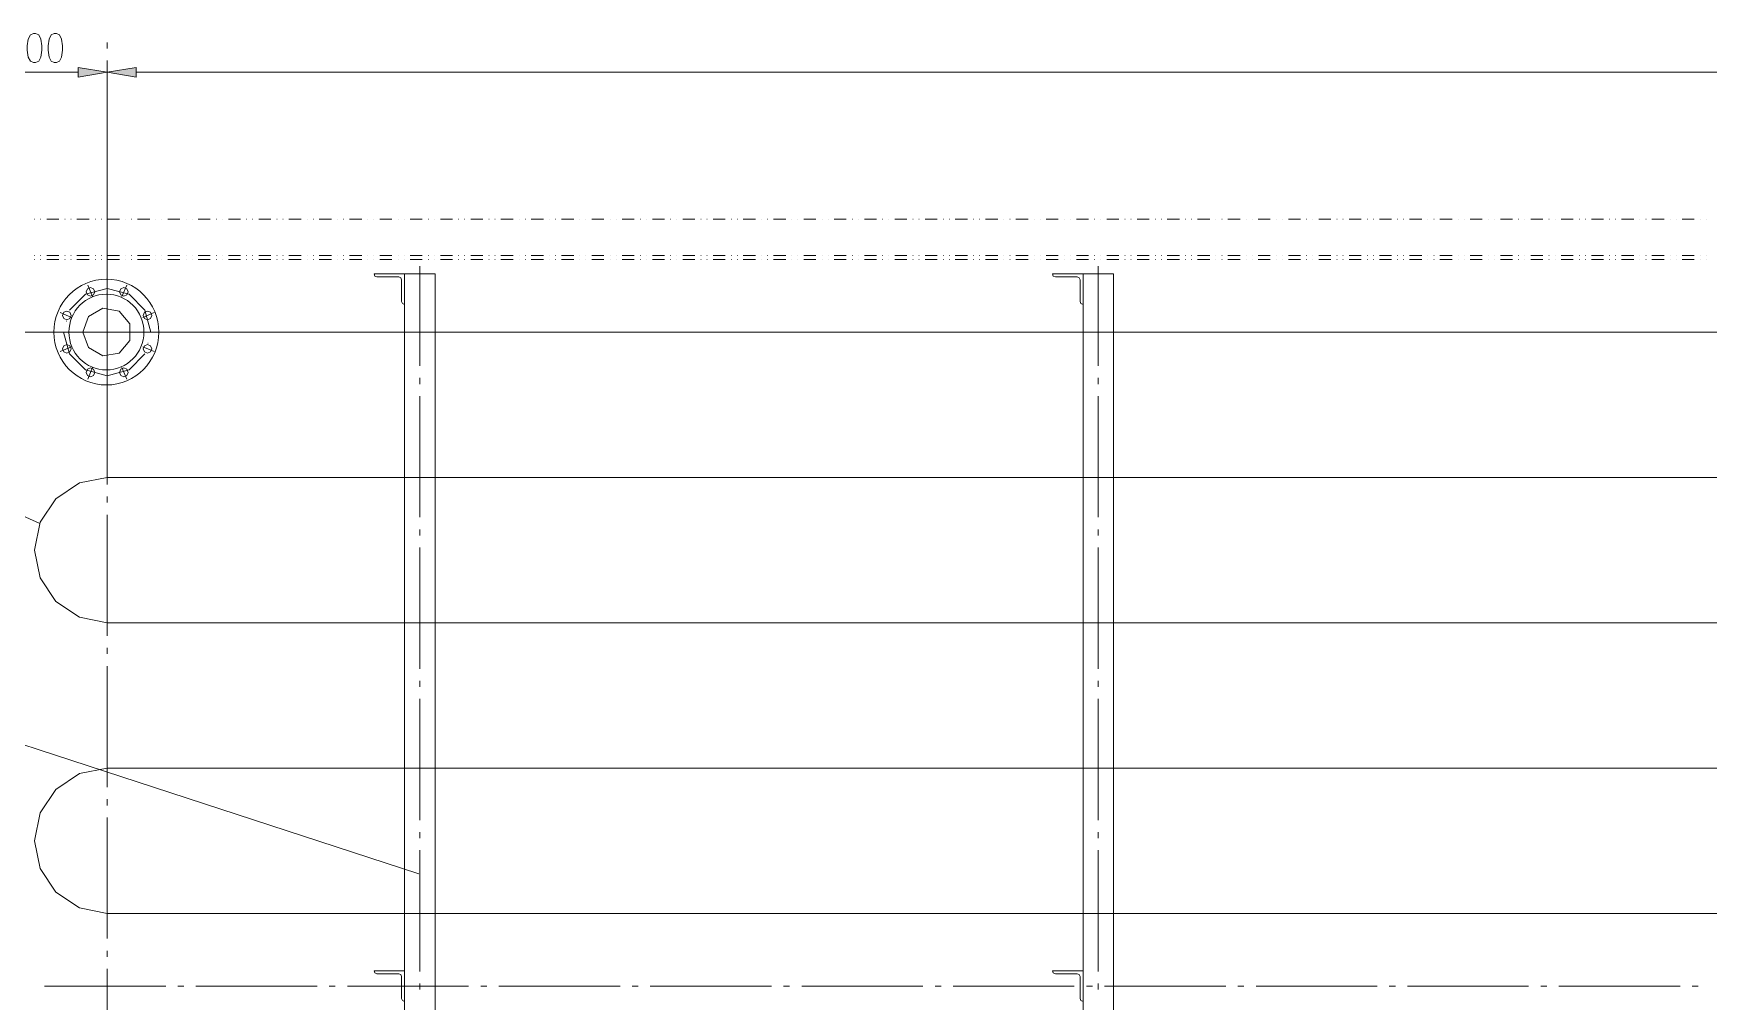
# Model space of a CAD drawing. Header units: millimetres. Extents: x 0 to 829, y 0 to 586.
# Drawn here: x 87.5 to 257.9, y 232.9 to 331.4 of the extents above; entities that cross this region are included whole.
import ezdxf

# ---------------------------------------------------------------- set-up
doc = ezdxf.new("R2010")
doc.units = ezdxf.units.MM

msp = doc.modelspace()

# ---------------------------------------------------------------- hatches: boundary and pattern name
h = msp.add_hatch(color=0)
h.dxf.hatch_style = 2
h.paths.add_polyline_path([(92.085583, 327.963389), (95.045389, 327.4695), (92.085583, 326.975611)])
h = msp.add_hatch(color=0)
h.dxf.hatch_style = 2
h.paths.add_polyline_path([(98.001667, 327.963389), (95.045389, 327.4695), (98.001667, 326.975611)])

# ---------------------------------------------------------------- linework, layer by layer
at = {"color": 0, "lineweight": 0}
for points in [[(87.545333, 331.413556), (87.227833, 331.272444), (87.016167, 330.849111), (86.910333, 330.147083), (86.910333, 329.72375), (87.016167, 329.018194), (87.227833, 328.594861), (87.545333, 328.45375), (87.757, 328.45375), (88.0745, 328.594861), (88.282639, 329.018194), (88.388472, 329.72375), (88.388472, 330.147083), (88.282639, 330.849111), (88.0745, 331.272444), (87.757, 331.413556)], [(89.658472, 331.413556), (89.340972, 331.272444), (89.129306, 330.849111), (89.023472, 330.147083), (89.023472, 329.72375), (89.129306, 329.018194), (89.340972, 328.594861), (89.658472, 328.45375), (89.870139, 328.45375), (90.184111, 328.594861), (90.395778, 329.018194), (90.501611, 329.72375), (90.501611, 330.147083), (90.395778, 330.849111), (90.184111, 331.272444), (89.870139, 331.413556)], [(92.085583, 327.963389), (95.045389, 327.4695), (92.085583, 326.975611)], [(98.001667, 327.963389), (95.045389, 327.4695), (98.001667, 326.975611)], [(92.896972, 305.128083), (93.0275, 305.442056), (93.341472, 305.572583), (93.655444, 305.442056), (93.785972, 305.128083), (93.655444, 304.814111), (93.341472, 304.683583), (93.0275, 304.814111)], [(96.294222, 305.128083), (96.421222, 305.442056), (96.735194, 305.572583), (97.049167, 305.442056), (97.179694, 305.128083), (97.049167, 304.814111), (96.735194, 304.683583), (96.421222, 304.814111)], [(92.572417, 301.028806), (93.150972, 302.612778), (94.611472, 303.455917), (96.269528, 303.163111), (97.356083, 301.871944), (97.356083, 300.185667), (96.269528, 298.8945), (94.611472, 298.601694), (93.150972, 299.444833)], [(90.494556, 302.725667), (90.625083, 303.039639), (90.939056, 303.170167), (91.253028, 303.039639), (91.383556, 302.725667), (91.253028, 302.411694), (90.939056, 302.281167), (90.625083, 302.411694)], [(98.693111, 302.725667), (98.823639, 303.039639), (99.137611, 303.170167), (99.451583, 303.039639), (99.582111, 302.725667), (99.451583, 302.411694), (99.137611, 302.281167), (98.823639, 302.411694)], [(90.494556, 299.331944), (90.625083, 299.645917), (90.939056, 299.772917), (91.253028, 299.645917), (91.383556, 299.331944), (91.253028, 299.017972), (90.939056, 298.887444), (90.625083, 299.017972)], [(98.693111, 299.331944), (98.823639, 299.645917), (99.137611, 299.772917), (99.451583, 299.645917), (99.582111, 299.331944), (99.451583, 299.017972), (99.137611, 298.887444), (98.823639, 299.017972)], [(92.896972, 296.929528), (93.0275, 297.2435), (93.341472, 297.374028), (93.655444, 297.2435), (93.785972, 296.929528), (93.655444, 296.615556), (93.341472, 296.485028), (93.0275, 296.615556)], [(96.294222, 296.929528), (96.421222, 297.2435), (96.735194, 297.374028), (97.049167, 297.2435), (97.179694, 296.929528), (97.049167, 296.615556), (96.735194, 296.485028), (96.421222, 296.615556)]]:
    msp.add_lwpolyline(points, close=True, dxfattribs=at)
for points in [[(95.045389, 330.506917), (95.045389, 329.893083)], [(83.213222, 327.4695), (92.085583, 327.4695)], [(95.045389, 328.658361), (95.045389, 316.335833)], [(95.045389, 311.142944), (95.045389, 328.45375)], [(95.045389, 308.423028), (95.045389, 328.45375)], [(98.001667, 327.4695), (506.169083, 327.4695)], [(95.045389, 315.101111), (95.045389, 314.487278)], [(87.651167, 312.51525), (87.668806, 312.51525)], [(88.265, 312.51525), (88.282639, 312.51525)], [(88.882361, 312.51525), (90.117083, 312.51525)], [(90.730917, 312.51525), (90.748556, 312.51525)], [(91.348278, 312.51525), (91.365917, 312.51525)], [(91.965639, 312.51525), (93.196833, 312.51525)], [(93.814194, 312.51525), (93.831833, 312.51525)], [(94.428028, 312.51525), (94.445667, 312.51525)], [(95.045389, 313.252556), (95.045389, 300.930028)], [(95.045389, 312.51525), (96.276583, 312.51525)], [(96.893944, 312.51525), (96.911583, 312.51525)], [(97.511306, 312.51525), (97.528944, 312.51525)], [(98.125139, 312.51525), (99.359861, 312.51525)], [(99.973694, 312.51525), (99.991333, 312.51525)], [(100.591056, 312.51525), (100.608694, 312.51525)], [(101.208417, 312.51525), (102.439611, 312.51525)], [(103.056972, 312.51525), (103.074611, 312.51525)], [(103.670806, 312.51525), (103.688444, 312.51525)], [(104.288167, 312.51525), (105.519361, 312.51525)], [(106.136722, 312.51525), (106.154361, 312.51525)], [(106.754083, 312.51525), (106.771722, 312.51525)], [(107.367917, 312.51525), (108.602639, 312.51525)], [(109.216472, 312.51525), (109.234111, 312.51525)], [(109.833833, 312.51525), (109.851472, 312.51525)], [(110.451194, 312.51525), (111.682389, 312.51525)], [(112.29975, 312.51525), (112.317389, 312.51525)], [(112.913583, 312.51525), (112.931222, 312.51525)], [(113.530944, 312.51525), (114.762139, 312.51525)], [(115.3795, 312.51525), (115.397139, 312.51525)], [(115.996861, 312.51525), (116.0145, 312.51525)], [(116.610694, 312.51525), (117.845417, 312.51525)], [(118.45925, 312.51525), (118.476889, 312.51525)], [(119.076611, 312.51525), (119.09425, 312.51525)], [(119.693972, 312.51525), (120.925167, 312.51525)], [(121.542528, 312.51525), (121.560167, 312.51525)], [(122.156361, 312.51525), (122.174, 312.51525)], [(122.773722, 312.51525), (124.004917, 312.51525)], [(124.622278, 312.51525), (124.639917, 312.51525)], [(125.239639, 312.51525), (125.257278, 312.51525)], [(125.853472, 312.51525), (127.088194, 312.51525)], [(127.702028, 312.51525), (127.719667, 312.51525)], [(128.319389, 312.51525), (128.337028, 312.51525)], [(128.93675, 312.51525), (130.167944, 312.51525)], [(130.785306, 312.51525), (130.802944, 312.51525)], [(131.399139, 312.51525), (131.416778, 312.51525)], [(132.0165, 312.51525), (133.247694, 312.51525)], [(133.865056, 312.51525), (133.882694, 312.51525)], [(134.482417, 312.51525), (134.500056, 312.51525)], [(135.09625, 312.51525), (136.330972, 312.51525)], [(136.944806, 312.51525), (136.962444, 312.51525)], [(137.562167, 312.51525), (137.579806, 312.51525)], [(138.179528, 312.51525), (139.410722, 312.51525)], [(140.028083, 312.51525), (140.045722, 312.51525)], [(140.641917, 312.51525), (140.659556, 312.51525)], [(141.259278, 312.51525), (142.490472, 312.51525)], [(143.107833, 312.51525), (143.125472, 312.51525)], [(143.725194, 312.51525), (143.742833, 312.51525)], [(144.339028, 312.51525), (145.57375, 312.51525)], [(146.187583, 312.51525), (146.205222, 312.51525)], [(146.804944, 312.51525), (146.822583, 312.51525)], [(147.422306, 312.51525), (148.6535, 312.51525)], [(149.270861, 312.51525), (149.2885, 312.51525)], [(149.884694, 312.51525), (149.902333, 312.51525)], [(150.502056, 312.51525), (151.73325, 312.51525)], [(152.350611, 312.51525), (152.36825, 312.51525)], [(152.967972, 312.51525), (152.985611, 312.51525)], [(153.581806, 312.51525), (154.816528, 312.51525)], [(155.430361, 312.51525), (155.448, 312.51525)], [(156.047722, 312.51525), (156.065361, 312.51525)], [(156.665083, 312.51525), (157.896278, 312.51525)], [(158.513639, 312.51525), (158.531278, 312.51525)], [(159.131, 312.51525), (159.148639, 312.51525)], [(159.744833, 312.51525), (160.979556, 312.51525)], [(161.593389, 312.51525), (161.611028, 312.51525)], [(162.21075, 312.51525), (162.228389, 312.51525)], [(162.828111, 312.51525), (164.059306, 312.51525)], [(164.676667, 312.51525), (164.694306, 312.51525)], [(165.2905, 312.51525), (165.308139, 312.51525)], [(165.907861, 312.51525), (167.139056, 312.51525)], [(167.756417, 312.51525), (167.774056, 312.51525)], [(168.373778, 312.51525), (168.391417, 312.51525)], [(168.987611, 312.51525), (170.222333, 312.51525)], [(170.836167, 312.51525), (170.853806, 312.51525)], [(171.453528, 312.51525), (171.471167, 312.51525)], [(172.070889, 312.51525), (173.302083, 312.51525)], [(173.919444, 312.51525), (173.937083, 312.51525)], [(174.533278, 312.51525), (174.550917, 312.51525)], [(175.150639, 312.51525), (176.381833, 312.51525)], [(176.999194, 312.51525), (177.016833, 312.51525)], [(177.616556, 312.51525), (177.634194, 312.51525)], [(178.230389, 312.51525), (179.465111, 312.51525)], [(180.078944, 312.51525), (180.096583, 312.51525)], [(180.696306, 312.51525), (180.713944, 312.51525)], [(181.313667, 312.51525), (182.544861, 312.51525)], [(183.162222, 312.51525), (183.179861, 312.51525)], [(183.776056, 312.51525), (183.793694, 312.51525)], [(184.393417, 312.51525), (185.624611, 312.51525)], [(186.241972, 312.51525), (186.259611, 312.51525)], [(186.859333, 312.51525), (186.876972, 312.51525)], [(187.473167, 312.51525), (188.707889, 312.51525)], [(189.321722, 312.51525), (189.339361, 312.51525)], [(189.939083, 312.51525), (189.956722, 312.51525)], [(190.556444, 312.51525), (191.787639, 312.51525)], [(192.405, 312.51525), (192.422639, 312.51525)], [(193.018833, 312.51525), (193.036472, 312.51525)], [(193.636194, 312.51525), (194.867389, 312.51525)], [(195.48475, 312.51525), (195.502389, 312.51525)], [(196.102111, 312.51525), (196.11975, 312.51525)], [(196.715944, 312.51525), (197.950667, 312.51525)], [(198.5645, 312.51525), (198.582139, 312.51525)], [(199.181861, 312.51525), (199.1995, 312.51525)], [(199.799222, 312.51525), (201.030417, 312.51525)], [(201.647778, 312.51525), (201.665417, 312.51525)], [(202.261611, 312.51525), (202.27925, 312.51525)], [(202.878972, 312.51525), (204.110167, 312.51525)], [(204.727528, 312.51525), (204.745167, 312.51525)], [(205.344889, 312.51525), (205.362528, 312.51525)], [(205.958722, 312.51525), (207.193444, 312.51525)], [(207.807278, 312.51525), (207.824917, 312.51525)], [(208.424639, 312.51525), (208.442278, 312.51525)], [(209.042, 312.51525), (210.273194, 312.51525)], [(210.890556, 312.51525), (210.908194, 312.51525)], [(211.504389, 312.51525), (211.522028, 312.51525)], [(212.12175, 312.51525), (213.352944, 312.51525)], [(213.970306, 312.51525), (213.987944, 312.51525)], [(214.587667, 312.51525), (214.605306, 312.51525)], [(215.2015, 312.51525), (216.436222, 312.51525)], [(217.050056, 312.51525), (217.067694, 312.51525)], [(217.667417, 312.51525), (217.685056, 312.51525)], [(218.284778, 312.51525), (219.515972, 312.51525)], [(220.133333, 312.51525), (220.150972, 312.51525)], [(220.747167, 312.51525), (220.764806, 312.51525)], [(221.364528, 312.51525), (222.595722, 312.51525)], [(223.213083, 312.51525), (223.230722, 312.51525)], [(223.830444, 312.51525), (223.848083, 312.51525)], [(224.447806, 312.51525), (225.679, 312.51525)], [(226.296361, 312.51525), (226.314, 312.51525)], [(226.910194, 312.51525), (226.927833, 312.51525)], [(227.527556, 312.51525), (228.75875, 312.51525)], [(229.376111, 312.51525), (229.39375, 312.51525)], [(229.993472, 312.51525), (230.011111, 312.51525)], [(230.607306, 312.51525), (231.842028, 312.51525)], [(232.455861, 312.51525), (232.4735, 312.51525)], [(233.073222, 312.51525), (233.090861, 312.51525)], [(233.690583, 312.51525), (234.921778, 312.51525)], [(235.539139, 312.51525), (235.556778, 312.51525)], [(236.152972, 312.51525), (236.170611, 312.51525)], [(236.770333, 312.51525), (238.001528, 312.51525)], [(238.618889, 312.51525), (238.636528, 312.51525)], [(239.23625, 312.51525), (239.253889, 312.51525)], [(239.850083, 312.51525), (241.084806, 312.51525)], [(241.698639, 312.51525), (241.716278, 312.51525)], [(242.316, 312.51525), (242.333639, 312.51525)], [(242.933361, 312.51525), (244.164556, 312.51525)], [(244.781917, 312.51525), (244.799556, 312.51525)], [(245.39575, 312.51525), (245.413389, 312.51525)], [(246.013111, 312.51525), (247.244306, 312.51525)], [(247.861667, 312.51525), (247.879306, 312.51525)], [(248.479028, 312.51525), (248.496667, 312.51525)], [(249.092861, 312.51525), (250.327583, 312.51525)], [(250.941417, 312.51525), (250.959056, 312.51525)], [(251.558778, 312.51525), (251.576417, 312.51525)], [(252.176139, 312.51525), (253.407333, 312.51525)], [(254.024694, 312.51525), (254.042333, 312.51525)], [(254.638528, 312.51525), (254.656167, 312.51525)], [(255.255889, 312.51525), (256.487083, 312.51525)], [(257.104444, 312.51525), (257.122083, 312.51525)], [(257.721806, 312.51525), (257.739444, 312.51525)], [(87.651167, 308.818139), (87.668806, 308.818139)], [(87.651167, 308.423028), (87.668806, 308.423028)], [(88.265, 308.818139), (88.282639, 308.818139)], [(88.265, 308.423028), (88.282639, 308.423028)], [(88.882361, 308.818139), (90.117083, 308.818139)], [(88.882361, 308.423028), (90.117083, 308.423028)], [(90.730917, 308.818139), (90.748556, 308.818139)], [(90.730917, 308.423028), (90.748556, 308.423028)], [(91.348278, 308.818139), (91.365917, 308.818139)], [(91.348278, 308.423028), (91.365917, 308.423028)], [(91.965639, 308.818139), (93.196833, 308.818139)], [(91.965639, 308.423028), (93.196833, 308.423028)], [(93.814194, 308.818139), (93.831833, 308.818139)], [(93.814194, 308.423028), (93.831833, 308.423028)], [(94.428028, 308.818139), (94.445667, 308.818139)], [(94.428028, 308.423028), (94.445667, 308.423028)], [(95.045389, 308.818139), (96.276583, 308.818139)], [(95.045389, 308.423028), (96.276583, 308.423028)], [(96.893944, 308.818139), (96.911583, 308.818139)], [(96.893944, 308.423028), (96.911583, 308.423028)], [(97.511306, 308.818139), (97.528944, 308.818139)], [(97.511306, 308.423028), (97.528944, 308.423028)], [(98.125139, 308.818139), (99.359861, 308.818139)], [(98.125139, 308.423028), (99.359861, 308.423028)], [(99.973694, 308.818139), (99.991333, 308.818139)], [(99.973694, 308.423028), (99.991333, 308.423028)], [(100.591056, 308.818139), (100.608694, 308.818139)], [(100.591056, 308.423028), (100.608694, 308.423028)], [(101.208417, 308.818139), (102.439611, 308.818139)], [(101.208417, 308.423028), (102.439611, 308.423028)], [(103.056972, 308.818139), (103.074611, 308.818139)], [(103.056972, 308.423028), (103.074611, 308.423028)], [(103.670806, 308.818139), (103.688444, 308.818139)], [(103.670806, 308.423028), (103.688444, 308.423028)], [(104.288167, 308.818139), (105.519361, 308.818139)], [(104.288167, 308.423028), (105.519361, 308.423028)], [(106.136722, 308.818139), (106.154361, 308.818139)], [(106.136722, 308.423028), (106.154361, 308.423028)], [(106.754083, 308.818139), (106.771722, 308.818139)], [(106.754083, 308.423028), (106.771722, 308.423028)], [(107.367917, 308.818139), (108.602639, 308.818139)], [(107.367917, 308.423028), (108.602639, 308.423028)], [(109.216472, 308.818139), (109.234111, 308.818139)], [(109.216472, 308.423028), (109.234111, 308.423028)], [(109.833833, 308.818139), (109.851472, 308.818139)], [(109.833833, 308.423028), (109.851472, 308.423028)], [(110.451194, 308.818139), (111.682389, 308.818139)], [(110.451194, 308.423028), (111.682389, 308.423028)], [(112.29975, 308.818139), (112.317389, 308.818139)], [(112.29975, 308.423028), (112.317389, 308.423028)], [(112.913583, 308.818139), (112.931222, 308.818139)], [(112.913583, 308.423028), (112.931222, 308.423028)], [(113.530944, 308.818139), (114.762139, 308.818139)], [(113.530944, 308.423028), (114.762139, 308.423028)], [(115.3795, 308.818139), (115.397139, 308.818139)], [(115.3795, 308.423028), (115.397139, 308.423028)], [(115.996861, 308.818139), (116.0145, 308.818139)], [(115.996861, 308.423028), (116.0145, 308.423028)], [(116.610694, 308.818139), (117.845417, 308.818139)], [(116.610694, 308.423028), (117.845417, 308.423028)], [(118.45925, 308.818139), (118.476889, 308.818139)], [(118.45925, 308.423028), (118.476889, 308.423028)], [(119.076611, 308.818139), (119.09425, 308.818139)], [(119.076611, 308.423028), (119.09425, 308.423028)], [(119.693972, 308.818139), (120.925167, 308.818139)], [(119.693972, 308.423028), (120.925167, 308.423028)], [(121.542528, 308.818139), (121.560167, 308.818139)], [(121.542528, 308.423028), (121.560167, 308.423028)], [(122.156361, 308.818139), (122.174, 308.818139)], [(122.156361, 308.423028), (122.174, 308.423028)], [(122.773722, 308.818139), (124.004917, 308.818139)], [(122.773722, 308.423028), (124.004917, 308.423028)], [(124.622278, 308.818139), (124.639917, 308.818139)], [(124.622278, 308.423028), (124.639917, 308.423028)], [(125.239639, 308.818139), (125.257278, 308.818139)], [(125.239639, 308.423028), (125.257278, 308.423028)], [(125.853472, 308.818139), (127.088194, 308.818139)], [(125.853472, 308.423028), (127.088194, 308.423028)], [(127.702028, 308.818139), (127.719667, 308.818139)], [(127.702028, 308.423028), (127.719667, 308.423028)], [(128.319389, 308.818139), (128.337028, 308.818139)], [(128.319389, 308.423028), (128.337028, 308.423028)], [(128.93675, 308.818139), (130.167944, 308.818139)], [(128.93675, 308.423028), (130.167944, 308.423028)], [(130.785306, 308.818139), (130.802944, 308.818139)], [(130.785306, 308.423028), (130.802944, 308.423028)], [(131.399139, 308.818139), (131.416778, 308.818139)], [(131.399139, 308.423028), (131.416778, 308.423028)], [(132.0165, 308.818139), (133.247694, 308.818139)], [(132.0165, 308.423028), (133.247694, 308.423028)], [(133.865056, 308.818139), (133.882694, 308.818139)], [(133.865056, 308.423028), (133.882694, 308.423028)], [(134.482417, 308.818139), (134.500056, 308.818139)], [(134.482417, 308.423028), (134.500056, 308.423028)], [(135.09625, 308.818139), (136.330972, 308.818139)], [(135.09625, 308.423028), (136.330972, 308.423028)], [(136.944806, 308.818139), (136.962444, 308.818139)], [(136.944806, 308.423028), (136.962444, 308.423028)], [(137.562167, 308.818139), (137.579806, 308.818139)], [(137.562167, 308.423028), (137.579806, 308.423028)], [(138.179528, 308.818139), (139.410722, 308.818139)], [(138.179528, 308.423028), (139.410722, 308.423028)], [(140.028083, 308.818139), (140.045722, 308.818139)], [(140.028083, 308.423028), (140.045722, 308.423028)], [(140.641917, 308.818139), (140.659556, 308.818139)], [(140.641917, 308.423028), (140.659556, 308.423028)], [(141.259278, 308.818139), (142.490472, 308.818139)], [(141.259278, 308.423028), (142.490472, 308.423028)], [(143.107833, 308.818139), (143.125472, 308.818139)], [(143.107833, 308.423028), (143.125472, 308.423028)], [(143.725194, 308.818139), (143.742833, 308.818139)], [(143.725194, 308.423028), (143.742833, 308.423028)], [(144.339028, 308.818139), (145.57375, 308.818139)], [(144.339028, 308.423028), (145.57375, 308.423028)], [(146.187583, 308.818139), (146.205222, 308.818139)], [(146.187583, 308.423028), (146.205222, 308.423028)], [(146.804944, 308.818139), (146.822583, 308.818139)], [(146.804944, 308.423028), (146.822583, 308.423028)], [(147.422306, 308.818139), (148.6535, 308.818139)], [(147.422306, 308.423028), (148.6535, 308.423028)], [(149.270861, 308.818139), (149.2885, 308.818139)], [(149.270861, 308.423028), (149.2885, 308.423028)], [(149.884694, 308.818139), (149.902333, 308.818139)], [(149.884694, 308.423028), (149.902333, 308.423028)], [(150.502056, 308.818139), (151.73325, 308.818139)], [(150.502056, 308.423028), (151.73325, 308.423028)], [(152.350611, 308.818139), (152.36825, 308.818139)], [(152.350611, 308.423028), (152.36825, 308.423028)], [(152.967972, 308.818139), (152.985611, 308.818139)], [(152.967972, 308.423028), (152.985611, 308.423028)], [(153.581806, 308.818139), (154.816528, 308.818139)], [(153.581806, 308.423028), (154.816528, 308.423028)], [(155.430361, 308.818139), (155.448, 308.818139)], [(155.430361, 308.423028), (155.448, 308.423028)], [(156.047722, 308.818139), (156.065361, 308.818139)], [(156.047722, 308.423028), (156.065361, 308.423028)], [(156.665083, 308.818139), (157.896278, 308.818139)], [(156.665083, 308.423028), (157.896278, 308.423028)], [(158.513639, 308.818139), (158.531278, 308.818139)], [(158.513639, 308.423028), (158.531278, 308.423028)], [(159.131, 308.818139), (159.148639, 308.818139)], [(159.131, 308.423028), (159.148639, 308.423028)], [(159.744833, 308.818139), (160.979556, 308.818139)], [(159.744833, 308.423028), (160.979556, 308.423028)], [(161.593389, 308.818139), (161.611028, 308.818139)], [(161.593389, 308.423028), (161.611028, 308.423028)], [(162.21075, 308.818139), (162.228389, 308.818139)], [(162.21075, 308.423028), (162.228389, 308.423028)], [(162.828111, 308.818139), (164.059306, 308.818139)], [(162.828111, 308.423028), (164.059306, 308.423028)], [(164.676667, 308.818139), (164.694306, 308.818139)], [(164.676667, 308.423028), (164.694306, 308.423028)], [(165.2905, 308.818139), (165.308139, 308.818139)], [(165.2905, 308.423028), (165.308139, 308.423028)], [(165.907861, 308.818139), (167.139056, 308.818139)], [(165.907861, 308.423028), (167.139056, 308.423028)], [(167.756417, 308.818139), (167.774056, 308.818139)], [(167.756417, 308.423028), (167.774056, 308.423028)], [(168.373778, 308.818139), (168.391417, 308.818139)], [(168.373778, 308.423028), (168.391417, 308.423028)], [(168.987611, 308.818139), (170.222333, 308.818139)], [(168.987611, 308.423028), (170.222333, 308.423028)], [(170.836167, 308.818139), (170.853806, 308.818139)], [(170.836167, 308.423028), (170.853806, 308.423028)], [(171.453528, 308.818139), (171.471167, 308.818139)], [(171.453528, 308.423028), (171.471167, 308.423028)], [(172.070889, 308.818139), (173.302083, 308.818139)], [(172.070889, 308.423028), (173.302083, 308.423028)], [(173.919444, 308.818139), (173.937083, 308.818139)], [(173.919444, 308.423028), (173.937083, 308.423028)], [(174.533278, 308.818139), (174.550917, 308.818139)], [(174.533278, 308.423028), (174.550917, 308.423028)], [(175.150639, 308.818139), (176.381833, 308.818139)], [(175.150639, 308.423028), (176.381833, 308.423028)], [(176.999194, 308.818139), (177.016833, 308.818139)], [(176.999194, 308.423028), (177.016833, 308.423028)], [(177.616556, 308.818139), (177.634194, 308.818139)], [(177.616556, 308.423028), (177.634194, 308.423028)], [(178.230389, 308.818139), (179.465111, 308.818139)], [(178.230389, 308.423028), (179.465111, 308.423028)], [(180.078944, 308.818139), (180.096583, 308.818139)], [(180.078944, 308.423028), (180.096583, 308.423028)], [(180.696306, 308.818139), (180.713944, 308.818139)], [(180.696306, 308.423028), (180.713944, 308.423028)], [(181.313667, 308.818139), (182.544861, 308.818139)], [(181.313667, 308.423028), (182.544861, 308.423028)], [(183.162222, 308.818139), (183.179861, 308.818139)], [(183.162222, 308.423028), (183.179861, 308.423028)], [(183.776056, 308.818139), (183.793694, 308.818139)], [(183.776056, 308.423028), (183.793694, 308.423028)], [(184.393417, 308.818139), (185.624611, 308.818139)], [(184.393417, 308.423028), (185.624611, 308.423028)], [(186.241972, 308.818139), (186.259611, 308.818139)], [(186.241972, 308.423028), (186.259611, 308.423028)], [(186.859333, 308.818139), (186.876972, 308.818139)], [(186.859333, 308.423028), (186.876972, 308.423028)], [(187.473167, 308.818139), (188.707889, 308.818139)], [(187.473167, 308.423028), (188.707889, 308.423028)], [(189.321722, 308.818139), (189.339361, 308.818139)], [(189.321722, 308.423028), (189.339361, 308.423028)], [(189.939083, 308.818139), (189.956722, 308.818139)], [(189.939083, 308.423028), (189.956722, 308.423028)], [(190.556444, 308.818139), (191.787639, 308.818139)], [(190.556444, 308.423028), (191.787639, 308.423028)], [(192.405, 308.818139), (192.422639, 308.818139)], [(192.405, 308.423028), (192.422639, 308.423028)], [(193.018833, 308.818139), (193.036472, 308.818139)], [(193.018833, 308.423028), (193.036472, 308.423028)], [(193.636194, 308.818139), (194.867389, 308.818139)], [(193.636194, 308.423028), (194.867389, 308.423028)], [(195.48475, 308.818139), (195.502389, 308.818139)], [(195.48475, 308.423028), (195.502389, 308.423028)], [(196.102111, 308.818139), (196.11975, 308.818139)], [(196.102111, 308.423028), (196.11975, 308.423028)], [(196.715944, 308.818139), (197.950667, 308.818139)], [(196.715944, 308.423028), (197.950667, 308.423028)], [(198.5645, 308.818139), (198.582139, 308.818139)], [(198.5645, 308.423028), (198.582139, 308.423028)], [(199.181861, 308.818139), (199.1995, 308.818139)], [(199.181861, 308.423028), (199.1995, 308.423028)], [(199.799222, 308.818139), (201.030417, 308.818139)], [(199.799222, 308.423028), (201.030417, 308.423028)], [(201.647778, 308.818139), (201.665417, 308.818139)], [(201.647778, 308.423028), (201.665417, 308.423028)], [(202.261611, 308.818139), (202.27925, 308.818139)], [(202.261611, 308.423028), (202.27925, 308.423028)], [(202.878972, 308.818139), (204.110167, 308.818139)], [(202.878972, 308.423028), (204.110167, 308.423028)], [(204.727528, 308.818139), (204.745167, 308.818139)], [(204.727528, 308.423028), (204.745167, 308.423028)], [(205.344889, 308.818139), (205.362528, 308.818139)], [(205.344889, 308.423028), (205.362528, 308.423028)], [(205.958722, 308.818139), (207.193444, 308.818139)], [(205.958722, 308.423028), (207.193444, 308.423028)], [(207.807278, 308.818139), (207.824917, 308.818139)], [(207.807278, 308.423028), (207.824917, 308.423028)], [(208.424639, 308.818139), (208.442278, 308.818139)], [(208.424639, 308.423028), (208.442278, 308.423028)], [(209.042, 308.818139), (210.273194, 308.818139)], [(209.042, 308.423028), (210.273194, 308.423028)], [(210.890556, 308.818139), (210.908194, 308.818139)], [(210.890556, 308.423028), (210.908194, 308.423028)], [(211.504389, 308.818139), (211.522028, 308.818139)], [(211.504389, 308.423028), (211.522028, 308.423028)], [(212.12175, 308.818139), (213.352944, 308.818139)], [(212.12175, 308.423028), (213.352944, 308.423028)], [(213.970306, 308.818139), (213.987944, 308.818139)], [(213.970306, 308.423028), (213.987944, 308.423028)], [(214.587667, 308.818139), (214.605306, 308.818139)], [(214.587667, 308.423028), (214.605306, 308.423028)], [(215.2015, 308.818139), (216.436222, 308.818139)], [(215.2015, 308.423028), (216.436222, 308.423028)], [(217.050056, 308.818139), (217.067694, 308.818139)], [(217.050056, 308.423028), (217.067694, 308.423028)], [(217.667417, 308.818139), (217.685056, 308.818139)], [(217.667417, 308.423028), (217.685056, 308.423028)], [(218.284778, 308.818139), (219.515972, 308.818139)], [(218.284778, 308.423028), (219.515972, 308.423028)], [(220.133333, 308.818139), (220.150972, 308.818139)], [(220.133333, 308.423028), (220.150972, 308.423028)], [(220.747167, 308.818139), (220.764806, 308.818139)], [(220.747167, 308.423028), (220.764806, 308.423028)], [(221.364528, 308.818139), (222.595722, 308.818139)], [(221.364528, 308.423028), (222.595722, 308.423028)], [(223.213083, 308.818139), (223.230722, 308.818139)], [(223.213083, 308.423028), (223.230722, 308.423028)], [(223.830444, 308.818139), (223.848083, 308.818139)], [(223.830444, 308.423028), (223.848083, 308.423028)], [(224.447806, 308.818139), (225.679, 308.818139)], [(224.447806, 308.423028), (225.679, 308.423028)], [(226.296361, 308.818139), (226.314, 308.818139)], [(226.296361, 308.423028), (226.314, 308.423028)], [(226.910194, 308.818139), (226.927833, 308.818139)], [(226.910194, 308.423028), (226.927833, 308.423028)], [(227.527556, 308.818139), (228.75875, 308.818139)], [(227.527556, 308.423028), (228.75875, 308.423028)], [(229.376111, 308.818139), (229.39375, 308.818139)], [(229.376111, 308.423028), (229.39375, 308.423028)], [(229.993472, 308.818139), (230.011111, 308.818139)], [(229.993472, 308.423028), (230.011111, 308.423028)], [(230.607306, 308.818139), (231.842028, 308.818139)], [(230.607306, 308.423028), (231.842028, 308.423028)], [(232.455861, 308.818139), (232.4735, 308.818139)], [(232.455861, 308.423028), (232.4735, 308.423028)], [(233.073222, 308.818139), (233.090861, 308.818139)], [(233.073222, 308.423028), (233.090861, 308.423028)], [(233.690583, 308.818139), (234.921778, 308.818139)], [(233.690583, 308.423028), (234.921778, 308.423028)], [(235.539139, 308.818139), (235.556778, 308.818139)], [(235.539139, 308.423028), (235.556778, 308.423028)], [(236.152972, 308.818139), (236.170611, 308.818139)], [(236.152972, 308.423028), (236.170611, 308.423028)], [(236.770333, 308.818139), (238.001528, 308.818139)], [(236.770333, 308.423028), (238.001528, 308.423028)], [(238.618889, 308.818139), (238.636528, 308.818139)], [(238.618889, 308.423028), (238.636528, 308.423028)], [(239.23625, 308.818139), (239.253889, 308.818139)], [(239.23625, 308.423028), (239.253889, 308.423028)], [(239.850083, 308.818139), (241.084806, 308.818139)], [(239.850083, 308.423028), (241.084806, 308.423028)], [(241.698639, 308.818139), (241.716278, 308.818139)], [(241.698639, 308.423028), (241.716278, 308.423028)], [(242.316, 308.818139), (242.333639, 308.818139)], [(242.316, 308.423028), (242.333639, 308.423028)], [(242.933361, 308.818139), (244.164556, 308.818139)], [(242.933361, 308.423028), (244.164556, 308.423028)], [(244.781917, 308.818139), (244.799556, 308.818139)], [(244.781917, 308.423028), (244.799556, 308.423028)], [(245.39575, 308.818139), (245.413389, 308.818139)], [(245.39575, 308.423028), (245.413389, 308.423028)], [(246.013111, 308.818139), (247.244306, 308.818139)], [(246.013111, 308.423028), (247.244306, 308.423028)], [(247.861667, 308.818139), (247.879306, 308.818139)], [(247.861667, 308.423028), (247.879306, 308.423028)], [(248.479028, 308.818139), (248.496667, 308.818139)], [(248.479028, 308.423028), (248.496667, 308.423028)], [(249.092861, 308.818139), (250.327583, 308.818139)], [(249.092861, 308.423028), (250.327583, 308.423028)], [(250.941417, 308.818139), (250.959056, 308.818139)], [(250.941417, 308.423028), (250.959056, 308.423028)], [(251.558778, 308.818139), (251.576417, 308.818139)], [(251.558778, 308.423028), (251.576417, 308.423028)], [(252.176139, 308.818139), (253.407333, 308.818139)], [(252.176139, 308.423028), (253.407333, 308.423028)], [(254.024694, 308.818139), (254.042333, 308.818139)], [(254.024694, 308.423028), (254.042333, 308.423028)], [(254.638528, 308.818139), (254.656167, 308.818139)], [(254.638528, 308.423028), (254.656167, 308.423028)], [(255.255889, 308.818139), (256.487083, 308.818139)], [(255.255889, 308.423028), (256.487083, 308.423028)], [(257.104444, 308.818139), (257.122083, 308.818139)], [(257.104444, 308.423028), (257.122083, 308.423028)], [(257.721806, 308.818139), (257.739444, 308.818139)], [(257.721806, 308.423028), (257.739444, 308.423028)], [(95.038333, 307.043667), (95.038333, 294.9575)], [(122.181056, 306.944889), (122.26925, 306.733222), (122.477389, 306.648556)], [(122.181056, 306.944889), (128.393472, 306.944889)], [(125.289028, 306.944889), (125.289028, 162.013194)], [(126.84125, 307.731583), (126.84125, 297.589222)], [(128.393472, 306.944889), (128.393472, 162.013194)], [(191.194972, 306.944889), (197.407389, 306.944889)], [(191.194972, 306.944889), (191.283167, 306.733222), (191.491306, 306.648556)], [(194.302944, 306.944889), (194.302944, 162.013194)], [(195.855167, 307.731583), (195.855167, 297.589222)], [(197.407389, 306.944889), (197.407389, 162.013194)], [(99.476278, 301.028806), (98.880083, 303.247778), (97.257306, 304.870556), (95.038333, 305.46675), (92.819361, 304.870556), (91.196583, 303.247778)], [(93.539028, 304.648306), (93.055722, 305.816)], [(96.537639, 304.648306), (97.020944, 305.816)], [(122.477389, 306.648556), (124.696361, 306.648556)], [(124.992694, 306.352222), (124.9045, 306.560361), (124.696361, 306.648556)], [(124.992694, 306.352222), (124.992694, 304.13325)], [(191.491306, 306.648556), (193.710278, 306.648556)], [(194.006611, 306.352222), (193.918417, 306.560361), (193.710278, 306.648556)], [(194.006611, 306.352222), (194.006611, 304.13325)], [(124.992694, 304.13325), (125.077361, 303.925111), (125.289028, 303.836917)], [(194.006611, 304.13325), (194.091278, 303.925111), (194.302944, 303.836917)], [(91.418833, 302.528111), (90.251139, 303.011417)], [(90.90025, 302.136528), (90.917889, 302.136528)], [(98.657833, 302.528111), (99.825528, 303.011417)], [(93.50375, 301.028806), (86.081306, 301.028806)], [(101.102583, 301.028806), (88.988194, 301.028806)], [(90.600389, 301.028806), (91.196583, 298.809833), (92.819361, 297.187056), (95.038333, 296.590861), (97.257306, 297.187056), (98.880083, 298.809833)], [(95.352306, 301.028806), (94.738472, 301.028806)], [(104.005944, 301.028806), (96.587028, 301.028806)], [(99.176417, 299.917556), (99.194056, 299.917556)], [(100.460528, 301.028806), (509.128889, 301.028806)], [(88.16975, 281.566056), (47.628528, 299.871694)], [(91.418833, 299.5295), (90.251139, 299.046194)], [(95.045389, 299.698833), (95.045389, 299.081472)], [(98.657833, 299.5295), (99.825528, 299.046194)], [(93.539028, 297.409306), (93.055722, 296.241611)], [(95.045389, 297.850278), (95.045389, 285.524222)], [(96.537639, 297.409306), (97.020944, 296.241611)], [(126.84125, 296.358028), (126.84125, 295.740667)], [(195.855167, 296.358028), (195.855167, 295.740667)], [(126.84125, 294.509472), (126.84125, 282.183417)], [(195.855167, 294.509472), (195.855167, 282.183417)], [(95.045389, 286.240361), (92.216111, 285.675917), (89.817222, 284.074306), (88.212083, 281.675417), (87.651167, 278.846139), (88.212083, 276.016861), (89.817222, 273.617972), (92.216111, 272.012833), (95.045389, 271.451917)], [(95.045389, 286.240361), (509.128889, 286.240361)], [(95.045389, 284.293028), (95.045389, 283.675667)], [(95.045389, 282.444472), (95.045389, 270.121944)], [(126.84125, 280.952222), (126.84125, 280.334861)], [(195.855167, 280.952222), (195.855167, 280.334861)], [(126.84125, 279.103667), (126.84125, 266.777611)], [(195.855167, 279.103667), (195.855167, 266.777611)], [(126.735417, 245.907278), (47.614417, 271.758833)], [(95.045389, 271.451917), (509.128889, 271.451917)], [(95.045389, 268.887222), (95.045389, 268.273389)], [(95.045389, 267.038667), (95.045389, 254.716139)], [(126.84125, 265.546417), (126.84125, 264.929056)], [(195.855167, 265.546417), (195.855167, 264.929056)], [(126.84125, 263.697861), (126.84125, 251.375333)], [(195.855167, 263.697861), (195.855167, 251.375333)], [(95.045389, 256.663472), (92.216111, 256.099028), (89.817222, 254.497417), (88.212083, 252.098528), (87.651167, 249.26925), (88.212083, 246.439972), (89.817222, 244.041083), (92.216111, 242.435944), (95.045389, 241.875028)], [(95.045389, 256.663472), (509.128889, 256.663472)], [(95.045389, 253.481417), (95.045389, 252.867583)], [(95.045389, 251.632861), (95.045389, 239.310333)], [(126.84125, 250.140611), (126.84125, 249.526778)], [(195.855167, 250.140611), (195.855167, 249.526778)], [(126.84125, 248.292056), (126.84125, 235.969528)], [(195.855167, 248.292056), (195.855167, 235.969528)], [(95.045389, 241.875028), (509.128889, 241.875028)], [(95.045389, 238.079139), (95.045389, 237.461778)], [(95.045389, 236.230583), (95.045389, 223.904528)], [(122.181056, 236.033028), (122.26925, 235.821361), (122.477389, 235.736694)], [(122.181056, 236.033028), (125.289028, 236.033028)], [(122.477389, 235.736694), (124.696361, 235.736694)], [(124.992694, 235.440361), (124.9045, 235.6485), (124.696361, 235.736694)], [(124.992694, 235.440361), (124.992694, 233.221389)], [(191.194972, 236.033028), (194.302944, 236.033028)], [(191.194972, 236.033028), (191.283167, 235.821361), (191.491306, 235.736694)], [(191.491306, 235.736694), (193.710278, 235.736694)], [(194.006611, 235.440361), (193.918417, 235.6485), (193.710278, 235.736694)], [(194.006611, 235.440361), (194.006611, 233.221389)], [(88.663639, 234.480806), (100.989694, 234.480806)], [(102.220889, 234.480806), (102.83825, 234.480806)], [(104.069444, 234.480806), (116.3955, 234.480806)], [(117.626694, 234.480806), (118.244056, 234.480806)], [(119.47525, 234.480806), (131.797778, 234.480806)], [(126.84125, 234.738333), (126.84125, 234.120972)], [(133.0325, 234.480806), (133.646333, 234.480806)], [(134.881056, 234.480806), (147.203583, 234.480806)], [(148.434778, 234.480806), (149.052139, 234.480806)], [(150.283333, 234.480806), (162.609389, 234.480806)], [(163.840583, 234.480806), (164.457944, 234.480806)], [(165.689139, 234.480806), (178.015194, 234.480806)], [(179.246389, 234.480806), (179.86375, 234.480806)], [(181.094944, 234.480806), (193.417472, 234.480806)], [(194.652194, 234.480806), (195.266028, 234.480806)], [(195.855167, 234.738333), (195.855167, 234.120972)], [(196.50075, 234.480806), (208.823278, 234.480806)], [(210.054472, 234.480806), (210.671833, 234.480806)], [(211.903028, 234.480806), (224.229083, 234.480806)], [(225.460278, 234.480806), (226.077639, 234.480806)], [(227.308833, 234.480806), (239.634889, 234.480806)], [(240.866083, 234.480806), (241.483444, 234.480806)], [(242.714639, 234.480806), (255.037167, 234.480806)], [(256.271889, 234.480806), (256.885722, 234.480806)], [(124.992694, 233.221389), (125.077361, 233.01325), (125.289028, 232.925056)], [(194.006611, 233.221389), (194.091278, 233.01325), (194.302944, 232.925056)]]:
    msp.add_lwpolyline(points, dxfattribs=at)
for major_axis, ratio in [((0, 5.383389), 0.992464), ((0, 3.855861), 0.989478)]:
    msp.add_ellipse((94.958958, 301.028806), major_axis=major_axis, ratio=ratio, start_param=0, end_param=6.283185, dxfattribs=at)

doc.saveas('drawing.dxf')
